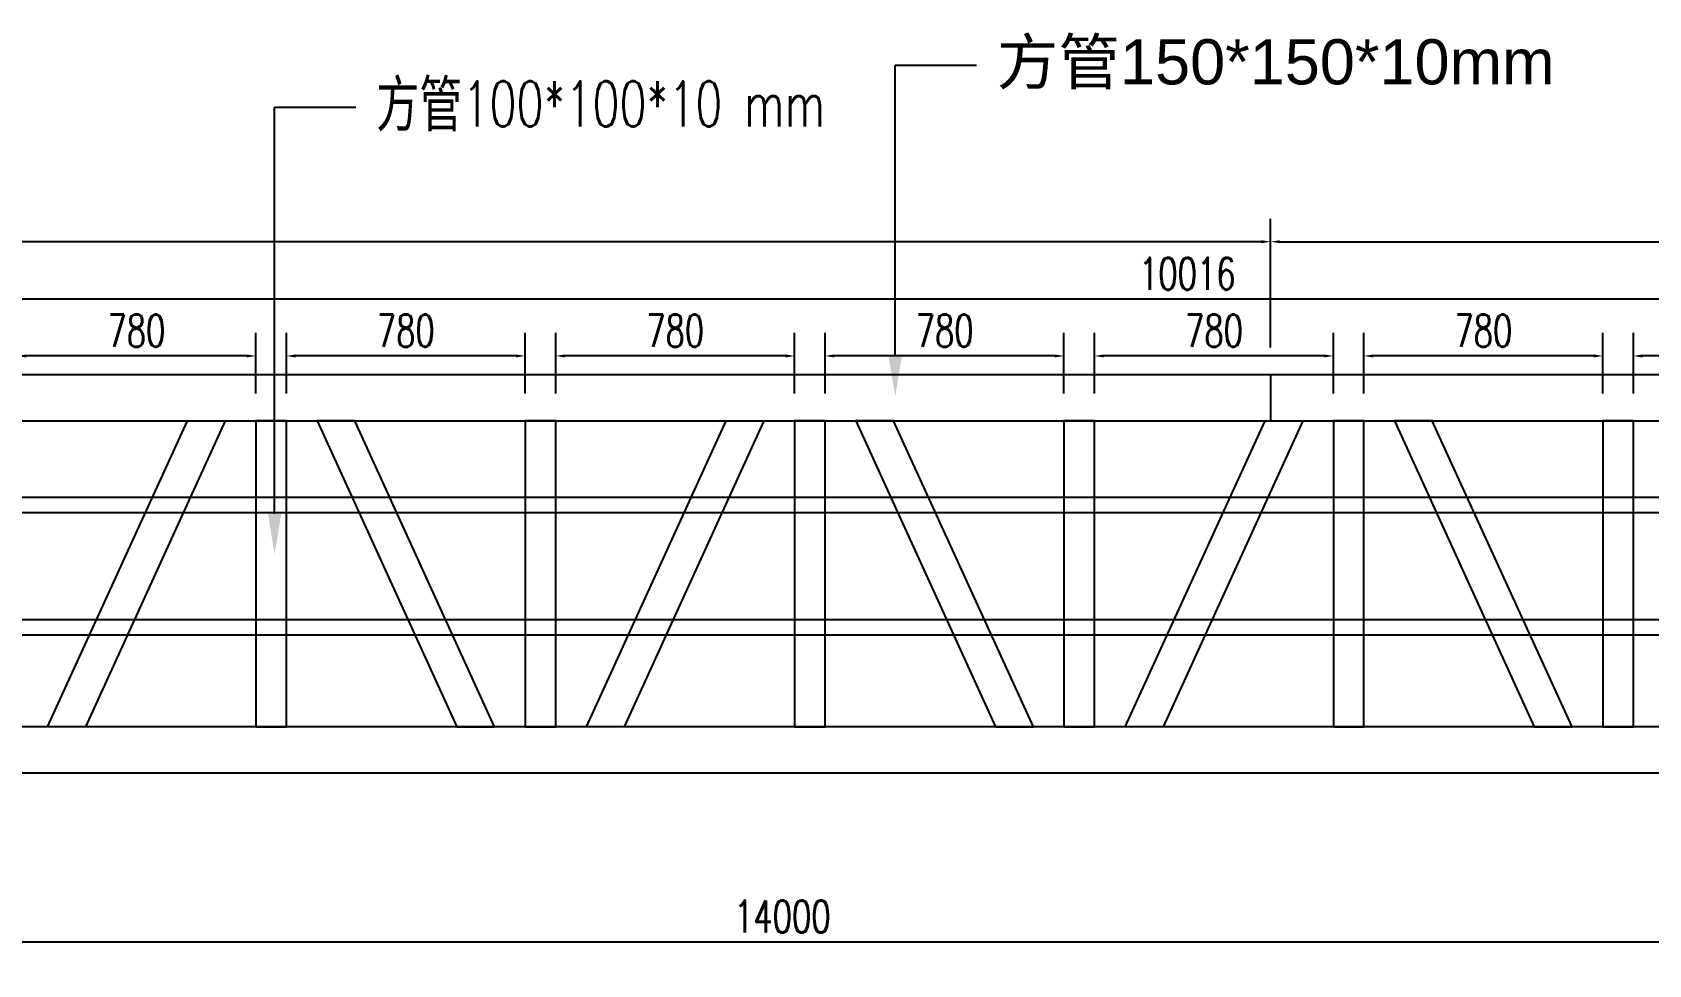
# Model space of a CAD drawing. Header units: millimetres. Extents: x -1612139 to -1300424, y 1145038 to 1536160.
# Drawn here: x -1499462 to -1494182, y 1164257 to 1167304 of the extents above; entities that cross this region are included whole.
import ezdxf
from ezdxf import colors
from ezdxf.entities.mleader import LeaderData, LeaderLine
from ezdxf.math import Vec2, Vec3

# ---------------------------------------------------------------- set-up
doc = ezdxf.new("R2010")
doc.units = ezdxf.units.MM
doc.header["$LTSCALE"] = 1000
doc.layers.get('0').update_dxf_attribs({"linetype": 'CONTINUOUS'})
doc.layers.get('DEFPOINTS').update_dxf_attribs({"linetype": 'CONTINUOUS'})
for name, color, linetype in [('W-STEEL_FRAME钢架', 3, 'CONTINUOUS'), ('W-STEEL_KEEL钢龙骨', 5, 'CONTINUOUS'), ('尺寸', 6, 'CONTINUOUS'), ('方管150X150X12', 3, 'CONTINUOUS')]:
    doc.layers.add(name, color=color, linetype=linetype)
doc.layers.add('成片房屋', color=1, linetype='CONTINUOUS', lineweight=0)
doc.styles.add('M', font='arial.ttf')
doc.styles.get("Standard").update_dxf_attribs({"font": 'simplex.shx', "width": 0.7, "bigfont": 'hztxt.shx'})
doc.styles.add('STANDARD_T3', font='simplex.shx', dxfattribs={"width": 0.7, "bigfont": 'gbcbig.shx'})
doc.dimstyles.new('W&&30', dxfattribs={"dimtxt": 105, "dimasz": 30, "dimexe": 75, "dimexo": 90, "dimgap": 30, "dimtad": 1, "dimdec": 0, "dimzin": 0, "dimdsep": 46, "dimtxsty": 'STANDARD_T3', "dimcen": 0.09, "dimclrd": 1, "dimclre": 1, "dimclrt": 7, "dimazin": 2, "dimtfac": 1, "dimtdec": 0, "dimtix": 1, "dimtmove": 2, "dimatfit": 3, "dimfxl": 100, "dimtolj": 1, "dimtzin": 0, "dimarcsym": 0})

# ---------------------------------------------------------------- blocks, each defined once
blk = doc.blocks.new('*D319')
at = {"layer": 'DEFPOINTS', "color": 0, "transparency": 16777216}
for p in [(-1494232.1, 1166246.4), (-1494232.1, 1166034.1), (-1493452.1, 1166034.1)]:
    blk.add_point(p, dxfattribs=at)
at = {"layer": '成片房屋', "color": 1, "lineweight": -2, "transparency": 16777216}
for p, q in [((-1494232.1, 1166124.1), (-1494232.1, 1166321.4)), ((-1493452.1, 1166124.1), (-1493452.1, 1166321.4)), ((-1493482.1, 1166246.4), (-1494202.1, 1166246.4))]:
    blk.add_line(p, q, dxfattribs=at)
at = {"layer": '成片房屋', "color": 1, "transparency": 16777216}
for points in [[(-1494202.1, 1166251.4), (-1494202.1, 1166241.4), (-1494232.1, 1166246.4)], [(-1493482.1, 1166251.4), (-1493482.1, 1166241.4), (-1493452.1, 1166246.4)]]:
    blk.add_solid(points, dxfattribs=at)
at = {"layer": '成片房屋', "color": 7, "transparency": 16777216, "insert": (-1493842.1, 1166328.9), "char_height": 105, "attachment_point": 5, "style": 'STANDARD_T3'}
blk.add_mtext('\\A1;780', dxfattribs=at)
blk = doc.blocks.new('*D320')
at = {"layer": 'DEFPOINTS', "color": 0, "transparency": 16777216}
for p in [(-1495112.1, 1166246.4), (-1495112.1, 1166034.1), (-1494332.1, 1166034.1)]:
    blk.add_point(p, dxfattribs=at)
at = {"layer": '成片房屋', "color": 1, "lineweight": -2, "transparency": 16777216}
for p, q in [((-1495112.1, 1166124.1), (-1495112.1, 1166321.4)), ((-1494332.1, 1166124.1), (-1494332.1, 1166321.4)), ((-1494362.1, 1166246.4), (-1495082.1, 1166246.4))]:
    blk.add_line(p, q, dxfattribs=at)
at = {"layer": '成片房屋', "color": 1, "transparency": 16777216}
for points in [[(-1495082.1, 1166251.4), (-1495082.1, 1166241.4), (-1495112.1, 1166246.4)], [(-1494362.1, 1166251.4), (-1494362.1, 1166241.4), (-1494332.1, 1166246.4)]]:
    blk.add_solid(points, dxfattribs=at)
at = {"layer": '成片房屋', "color": 7, "transparency": 16777216, "insert": (-1494722.1, 1166328.9), "char_height": 105, "attachment_point": 5, "style": 'STANDARD_T3'}
blk.add_mtext('\\A1;780', dxfattribs=at)
blk = doc.blocks.new('*D321')
at = {"layer": 'DEFPOINTS', "color": 0, "transparency": 16777216}
for p in [(-1495992.1, 1166246.4), (-1495992.1, 1166034.1), (-1495212.1, 1166034.1)]:
    blk.add_point(p, dxfattribs=at)
at = {"layer": '成片房屋', "color": 1, "lineweight": -2, "transparency": 16777216}
for p, q in [((-1495992.1, 1166124.1), (-1495992.1, 1166321.4)), ((-1495212.1, 1166124.1), (-1495212.1, 1166321.4)), ((-1495242.1, 1166246.4), (-1495962.1, 1166246.4))]:
    blk.add_line(p, q, dxfattribs=at)
at = {"layer": '成片房屋', "color": 1, "transparency": 16777216}
for points in [[(-1495962.1, 1166251.4), (-1495962.1, 1166241.4), (-1495992.1, 1166246.4)], [(-1495242.1, 1166251.4), (-1495242.1, 1166241.4), (-1495212.1, 1166246.4)]]:
    blk.add_solid(points, dxfattribs=at)
at = {"layer": '成片房屋', "color": 7, "transparency": 16777216, "insert": (-1495602.1, 1166328.9), "char_height": 105, "attachment_point": 5, "style": 'STANDARD_T3'}
blk.add_mtext('\\A1;780', dxfattribs=at)
blk = doc.blocks.new('*D322')
at = {"layer": 'DEFPOINTS', "color": 0, "transparency": 16777216}
for p in [(-1496872.1, 1166246.4), (-1496872.1, 1166034.1), (-1496092.1, 1166034.1)]:
    blk.add_point(p, dxfattribs=at)
at = {"layer": '成片房屋', "color": 1, "lineweight": -2, "transparency": 16777216}
for p, q in [((-1496872.1, 1166124.1), (-1496872.1, 1166321.4)), ((-1496092.1, 1166124.1), (-1496092.1, 1166321.4)), ((-1496122.1, 1166246.4), (-1496842.1, 1166246.4))]:
    blk.add_line(p, q, dxfattribs=at)
at = {"layer": '成片房屋', "color": 1, "transparency": 16777216}
for points in [[(-1496842.1, 1166251.4), (-1496842.1, 1166241.4), (-1496872.1, 1166246.4)], [(-1496122.1, 1166251.4), (-1496122.1, 1166241.4), (-1496092.1, 1166246.4)]]:
    blk.add_solid(points, dxfattribs=at)
at = {"layer": '成片房屋', "color": 7, "transparency": 16777216, "insert": (-1496482.1, 1166328.9), "char_height": 105, "attachment_point": 5, "style": 'STANDARD_T3'}
blk.add_mtext('\\A1;780', dxfattribs=at)
blk = doc.blocks.new('*D323')
at = {"layer": 'DEFPOINTS', "color": 0, "transparency": 16777216}
for p in [(-1497752.1, 1166246.4), (-1497752.1, 1166034.1), (-1496972.1, 1166034.1)]:
    blk.add_point(p, dxfattribs=at)
at = {"layer": '成片房屋', "color": 1, "lineweight": -2, "transparency": 16777216}
for p, q in [((-1497752.1, 1166124.1), (-1497752.1, 1166321.4)), ((-1496972.1, 1166124.1), (-1496972.1, 1166321.4)), ((-1497002.1, 1166246.4), (-1497722.1, 1166246.4))]:
    blk.add_line(p, q, dxfattribs=at)
at = {"layer": '成片房屋', "color": 1, "transparency": 16777216}
for points in [[(-1497722.1, 1166251.4), (-1497722.1, 1166241.4), (-1497752.1, 1166246.4)], [(-1497002.1, 1166251.4), (-1497002.1, 1166241.4), (-1496972.1, 1166246.4)]]:
    blk.add_solid(points, dxfattribs=at)
at = {"layer": '成片房屋', "color": 7, "transparency": 16777216, "insert": (-1497362.1, 1166328.9), "char_height": 105, "attachment_point": 5, "style": 'STANDARD_T3'}
blk.add_mtext('\\A1;780', dxfattribs=at)
blk = doc.blocks.new('*D324')
at = {"layer": 'DEFPOINTS', "color": 0, "transparency": 16777216}
for p in [(-1498632.1, 1166246.4), (-1498632.1, 1166034.1), (-1497852.1, 1166034.1)]:
    blk.add_point(p, dxfattribs=at)
at = {"layer": '成片房屋', "color": 1, "lineweight": -2, "transparency": 16777216}
for p, q in [((-1498632.1, 1166124.1), (-1498632.1, 1166321.4)), ((-1497852.1, 1166124.1), (-1497852.1, 1166321.4)), ((-1497882.1, 1166246.4), (-1498602.1, 1166246.4))]:
    blk.add_line(p, q, dxfattribs=at)
at = {"layer": '成片房屋', "color": 1, "transparency": 16777216}
for points in [[(-1498602.1, 1166251.4), (-1498602.1, 1166241.4), (-1498632.1, 1166246.4)], [(-1497882.1, 1166251.4), (-1497882.1, 1166241.4), (-1497852.1, 1166246.4)]]:
    blk.add_solid(points, dxfattribs=at)
at = {"layer": '成片房屋', "color": 7, "transparency": 16777216, "insert": (-1498242.1, 1166328.9), "char_height": 105, "attachment_point": 5, "style": 'STANDARD_T3'}
blk.add_mtext('\\A1;780', dxfattribs=at)
blk = doc.blocks.new('*D325')
at = {"layer": 'DEFPOINTS', "color": 0, "transparency": 16777216}
for p in [(-1499512.1, 1166246.4), (-1499512.1, 1166034.1), (-1498732.1, 1166034.1)]:
    blk.add_point(p, dxfattribs=at)
at = {"layer": '成片房屋', "color": 1, "lineweight": -2, "transparency": 16777216}
for p, q in [((-1499512.1, 1166124.1), (-1499512.1, 1166321.4)), ((-1498732.1, 1166124.1), (-1498732.1, 1166321.4)), ((-1498762.1, 1166246.4), (-1499482.1, 1166246.4))]:
    blk.add_line(p, q, dxfattribs=at)
at = {"layer": '成片房屋', "color": 1, "transparency": 16777216}
for points in [[(-1499482.1, 1166251.4), (-1499482.1, 1166241.4), (-1499512.1, 1166246.4)], [(-1498762.1, 1166251.4), (-1498762.1, 1166241.4), (-1498732.1, 1166246.4)]]:
    blk.add_solid(points, dxfattribs=at)
at = {"layer": '成片房屋', "color": 7, "transparency": 16777216, "insert": (-1499122.1, 1166328.9), "char_height": 105, "attachment_point": 5, "style": 'STANDARD_T3'}
blk.add_mtext('\\A1;780', dxfattribs=at)
blk = doc.blocks.new('*D332')
at = {"layer": 'DEFPOINTS', "color": 0, "transparency": 16777216}
for p in [(-1504012.1, 1166184.1), (-1490012.1, 1164897.9), (-1490012.1, 1164332.4)]:
    blk.add_point(p, dxfattribs=at)
at = {"layer": '成片房屋', "color": 1, "lineweight": -2, "transparency": 16777216}
for p, q in [((-1504012.1, 1166094.1), (-1504012.1, 1164257.4)), ((-1490012.1, 1164807.9), (-1490012.1, 1164257.4)), ((-1503982.1, 1164332.4), (-1490042.1, 1164332.4))]:
    blk.add_line(p, q, dxfattribs=at)
at = {"layer": '成片房屋', "color": 1, "transparency": 16777216}
for points in [[(-1503982.1, 1164337.4), (-1503982.1, 1164327.4), (-1504012.1, 1164332.4)], [(-1490042.1, 1164337.4), (-1490042.1, 1164327.4), (-1490012.1, 1164332.4)]]:
    blk.add_solid(points, dxfattribs=at)
at = {"layer": '成片房屋', "color": 7, "transparency": 16777216, "insert": (-1497012.1, 1164414.9), "char_height": 105, "attachment_point": 5, "style": 'STANDARD_T3'}
blk.add_mtext('\\A1;14000', dxfattribs=at)
blk = doc.blocks.new('*D333')
at = {"layer": 'DEFPOINTS', "color": 0, "transparency": 16777216}
for p in [(-1500697.1, 1166432.4), (-1500697.1, 1166184.1), (-1490681.3, 1166184.1)]:
    blk.add_point(p, dxfattribs=at)
at = {"layer": '成片房屋', "color": 1, "lineweight": -2, "transparency": 16777216}
for p, q in [((-1500697.1, 1166274.1), (-1500697.1, 1166507.4)), ((-1490681.3, 1166274.1), (-1490681.3, 1166507.4)), ((-1490711.3, 1166432.4), (-1500667.1, 1166432.4))]:
    blk.add_line(p, q, dxfattribs=at)
at = {"layer": '成片房屋', "color": 1, "transparency": 16777216}
for points in [[(-1500667.1, 1166437.4), (-1500667.1, 1166427.4), (-1500697.1, 1166432.4)], [(-1490711.3, 1166437.4), (-1490711.3, 1166427.4), (-1490681.3, 1166432.4)]]:
    blk.add_solid(points, dxfattribs=at)
at = {"layer": '成片房屋', "color": 7, "transparency": 16777216, "insert": (-1495689.2, 1166514.9), "char_height": 105, "attachment_point": 5, "style": 'STANDARD_T3'}
blk.add_mtext('\\A1;10016', dxfattribs=at)
blk = doc.blocks.new('*D385')
at = {"layer": 'DEFPOINTS', "color": 0, "transparency": 16777216}
for p in [(-1504012.1, 1166619.6), (-1504012.1, 1166184.1), (-1495417.1, 1166184.1)]:
    blk.add_point(p, dxfattribs=at)
at = {"layer": '成片房屋', "color": 1, "lineweight": -2, "transparency": 16777216}
for p, q in [((-1504012.1, 1166274.1), (-1504012.1, 1166694.6)), ((-1495417.1, 1166274.1), (-1495417.1, 1166694.6)), ((-1495447.1, 1166619.6), (-1503982.1, 1166619.6))]:
    blk.add_line(p, q, dxfattribs=at)
at = {"layer": '成片房屋', "color": 1, "transparency": 16777216}
for points in [[(-1503982.1, 1166624.6), (-1503982.1, 1166614.6), (-1504012.1, 1166619.6)], [(-1495447.1, 1166624.6), (-1495447.1, 1166614.6), (-1495417.1, 1166619.6)]]:
    blk.add_solid(points, dxfattribs=at)
at = {"layer": '成片房屋', "color": 7, "transparency": 16777216, "insert": (-1499714.6, 1166702.1), "char_height": 105, "attachment_point": 5, "style": 'STANDARD_T3'}
blk.add_mtext('\\A1;8595', dxfattribs=at)
blk = doc.blocks.new('*D335')
at = {"layer": 'DEFPOINTS', "color": 0, "transparency": 16777216}
for p in [(-1490681.3, 1166619.6), (-1495417.1, 1166184.1), (-1490681.3, 1166184.1)]:
    blk.add_point(p, dxfattribs=at)
at = {"layer": '成片房屋', "color": 1, "lineweight": -2, "transparency": 16777216}
for p, q in [((-1495417.1, 1166274.1), (-1495417.1, 1166694.6)), ((-1490681.3, 1166274.1), (-1490681.3, 1166694.6)), ((-1495387.1, 1166619.6), (-1490711.3, 1166619.6))]:
    blk.add_line(p, q, dxfattribs=at)
at = {"layer": '成片房屋', "color": 1, "transparency": 16777216}
for points in [[(-1495387.1, 1166624.6), (-1495387.1, 1166614.6), (-1495417.1, 1166619.6)], [(-1490711.3, 1166624.6), (-1490711.3, 1166614.6), (-1490681.3, 1166619.6)]]:
    blk.add_solid(points, dxfattribs=at)
at = {"layer": '成片房屋', "color": 7, "transparency": 16777216, "insert": (-1493049.2, 1166702.1), "char_height": 105, "attachment_point": 5, "style": 'STANDARD_T3'}
blk.add_mtext('\\A1;4736', dxfattribs=at)

msp = doc.modelspace()

# ---------------------------------------------------------------- linework, layer by layer
at = {"layer": 'W-STEEL_FRAME钢架', "color": 2}
for points in [[(-1499288.6, 1165034.1), (-1499412.1, 1165034.1), (-1498955.3, 1166034.1), (-1498832.1, 1166034.1)], [(-1498632.1, 1166034.1), (-1498732.1, 1166034.1), (-1498732.1, 1165034.1), (-1498632.1, 1165034.1)], [(-1498075.7, 1165034.1), (-1497952.1, 1165034.1), (-1498409, 1166034.1), (-1498532.1, 1166034.1)], [(-1497752.1, 1166034.1), (-1497852.1, 1166034.1), (-1497852.1, 1165034.1), (-1497752.1, 1165034.1)], [(-1497528.6, 1165034.1), (-1497652.1, 1165034.1), (-1497195.3, 1166034.1), (-1497072.1, 1166034.1)], [(-1496872.1, 1166034.1), (-1496972.1, 1166034.1), (-1496972.1, 1165034.1), (-1496872.1, 1165034.1)], [(-1496315.7, 1165034.1), (-1496192.1, 1165034.1), (-1496649, 1166034.1), (-1496772.1, 1166034.1)], [(-1495992.1, 1166034.1), (-1496092.1, 1166034.1), (-1496092.1, 1165034.1), (-1495992.1, 1165034.1)], [(-1495768.6, 1165034.1), (-1495892.1, 1165034.1), (-1495435.3, 1166034.1), (-1495312.1, 1166034.1)], [(-1495112.1, 1166034.1), (-1495212.1, 1166034.1), (-1495212.1, 1165034.1), (-1495112.1, 1165034.1)], [(-1494555.7, 1165034.1), (-1494432.1, 1165034.1), (-1494889, 1166034.1), (-1495012.1, 1166034.1)], [(-1494232.1, 1166034.1), (-1494332.1, 1166034.1), (-1494332.1, 1165034.1), (-1494232.1, 1165034.1)]]:
    msp.add_lwpolyline(points, close=True, dxfattribs=at)
at = {"layer": 'W-STEEL_KEEL钢龙骨', "color": 4}
for p, q in [((-1490448.5, 1165784.1), (-1504012.1, 1165784.1)), ((-1490419.4, 1165734.1), (-1504012.1, 1165734.1)), ((-1490215.8, 1165384.1), (-1504012.1, 1165384.1)), ((-1490186.7, 1165334.1), (-1504012.1, 1165334.1))]:
    msp.add_line(p, q, dxfattribs=at)
at = {"layer": '尺寸', "color": 0}
msp.add_line((-1495417.1, 1166184.1), (-1495417.1, 1166034.1), dxfattribs=at)
at = {"layer": '方管150X150X12'}
for points in [[(-1490681.3, 1166184.1), (-1504012.1, 1166184.1), (-1504012.1, 1166034.1), (-1490594, 1166034.1)], [(-1490012.1, 1164884.1), (-1490012.1, 1165034.1), (-1504012.1, 1165034.1), (-1504012.1, 1164884.1)]]:
    msp.add_lwpolyline(points, close=True, dxfattribs=at)

# ---------------------------------------------------------------- dimensions: what is measured, and where the dimension line sits
at = {"layer": '成片房屋', "color": 1}
for base, p1, p2, picture, middle in [((-1504012.1, 1166619.6), (-1495417.1, 1166184.1), (-1504012.1, 1166184.1), '*D385', (-1499714.6, 1166702.1)), ((-1490681.3, 1166619.6), (-1495417.1, 1166184.1), (-1490681.3, 1166184.1), '*D335', (-1493049.2, 1166702.1)), ((-1500697.1, 1166432.4), (-1490681.3, 1166184.1), (-1500697.1, 1166184.1), '*D333', (-1495689.2, 1166514.9)), ((-1499512.1, 1166246.4), (-1498732.1, 1166034.1), (-1499512.1, 1166034.1), '*D325', (-1499122.1, 1166328.9)), ((-1498632.1, 1166246.4), (-1497852.1, 1166034.1), (-1498632.1, 1166034.1), '*D324', (-1498242.1, 1166328.9)), ((-1497752.1, 1166246.4), (-1496972.1, 1166034.1), (-1497752.1, 1166034.1), '*D323', (-1497362.1, 1166328.9)), ((-1496872.1, 1166246.4), (-1496092.1, 1166034.1), (-1496872.1, 1166034.1), '*D322', (-1496482.1, 1166328.9)), ((-1495992.1, 1166246.4), (-1495212.1, 1166034.1), (-1495992.1, 1166034.1), '*D321', (-1495602.1, 1166328.9)), ((-1495112.1, 1166246.4), (-1494332.1, 1166034.1), (-1495112.1, 1166034.1), '*D320', (-1494722.1, 1166328.9)), ((-1494232.1, 1166246.4), (-1493452.1, 1166034.1), (-1494232.1, 1166034.1), '*D319', (-1493842.1, 1166328.9)), ((-1490012.1, 1164332.4), (-1504012.1, 1166184.1), (-1490012.1, 1164897.9), '*D332', (-1497012.1, 1164414.9))]:
    dim = msp.add_linear_dim(base=base, p1=p1, p2=p2, angle=180, dimstyle='W&&30', dxfattribs=at)
    dim.commit()
    dim.dimension.update_dxf_attribs({"geometry": picture, "text_midpoint": middle})

# ---------------------------------------------------------------- leaders
at = {"color": 3}
ml = msp.add_multileader_mtext('Standard', dxfattribs=at)
ml.set_content('{\\fSimSun|b0|i0|c134|p2;方管}150*150*10mm', color=3, style='M')
ml.set_leader_properties()
ml.build(insert=Vec2(0, 0))
ml.multileader.update_dxf_attribs({"arrow_head_size": 132.7})
ctx = ml.context
ctx.base_point, ctx.char_height, ctx.arrow_head_size, ctx.landing_gap_size, ctx.plane_origin = Vec3(-1496377.9, 1167196.7), 147.456, 132.7, 66.4, Vec3(-1497143.3, 1173513)
notes = []
notes.append((ctx, [(0, (1, 1, 0), (-1496643.3, 1167196.7), (1, 0), 265.4, [(0, [(-1496643.3, 1166113.6)], 0, [])])]))
ctx.mtext.insert, ctx.mtext.flow_direction = Vec3(-1496311.5, 1167281.1), 5
ml = msp.add_multileader_mtext('Standard', dxfattribs=at)
ml.set_content('{\\fSimSun|b0|i0|c134|p2;方管}100*100*10 mm', color=3)
ml.set_leader_properties()
ml.build(insert=Vec2(0, 0))
ml.multileader.update_dxf_attribs({"arrow_head_size": 132.7})
ctx = ml.context
ctx.base_point, ctx.char_height, ctx.arrow_head_size, ctx.landing_gap_size, ctx.plane_origin = Vec3(-1498405.3, 1167059.5), 147.456, 132.7, 66.4, Vec3(-1498920.7, 1173374.8)
notes.append((ctx, [(0, (1, 1, 0), (-1498670.7, 1167059.5), (1, 0), 265.4, [(0, [(-1498670.7, 1165597.7)], 0, [])])]))
ctx.mtext.insert, ctx.mtext.flow_direction = Vec3(-1498338.9, 1167143.9), 5
for ctx, leaders in notes:
    for number, flags, end, landing, length, lines in leaders:
        leader = LeaderData()
        leader.index, (leader.has_last_leader_line, leader.has_dogleg_vector, leader.attachment_direction) = number, flags
        leader.last_leader_point, leader.dogleg_vector, leader.dogleg_length = Vec3(end), Vec3(landing), length
        for number, points, colour, breaks in lines:
            line = LeaderLine()
            line.index, line.vertices, line.color, line.breaks = number, Vec3.list(points), colors.encode_raw_color(colour), breaks
            leader.lines.append(line)
        ctx.leaders.append(leader)

doc.saveas('drawing.dxf')
